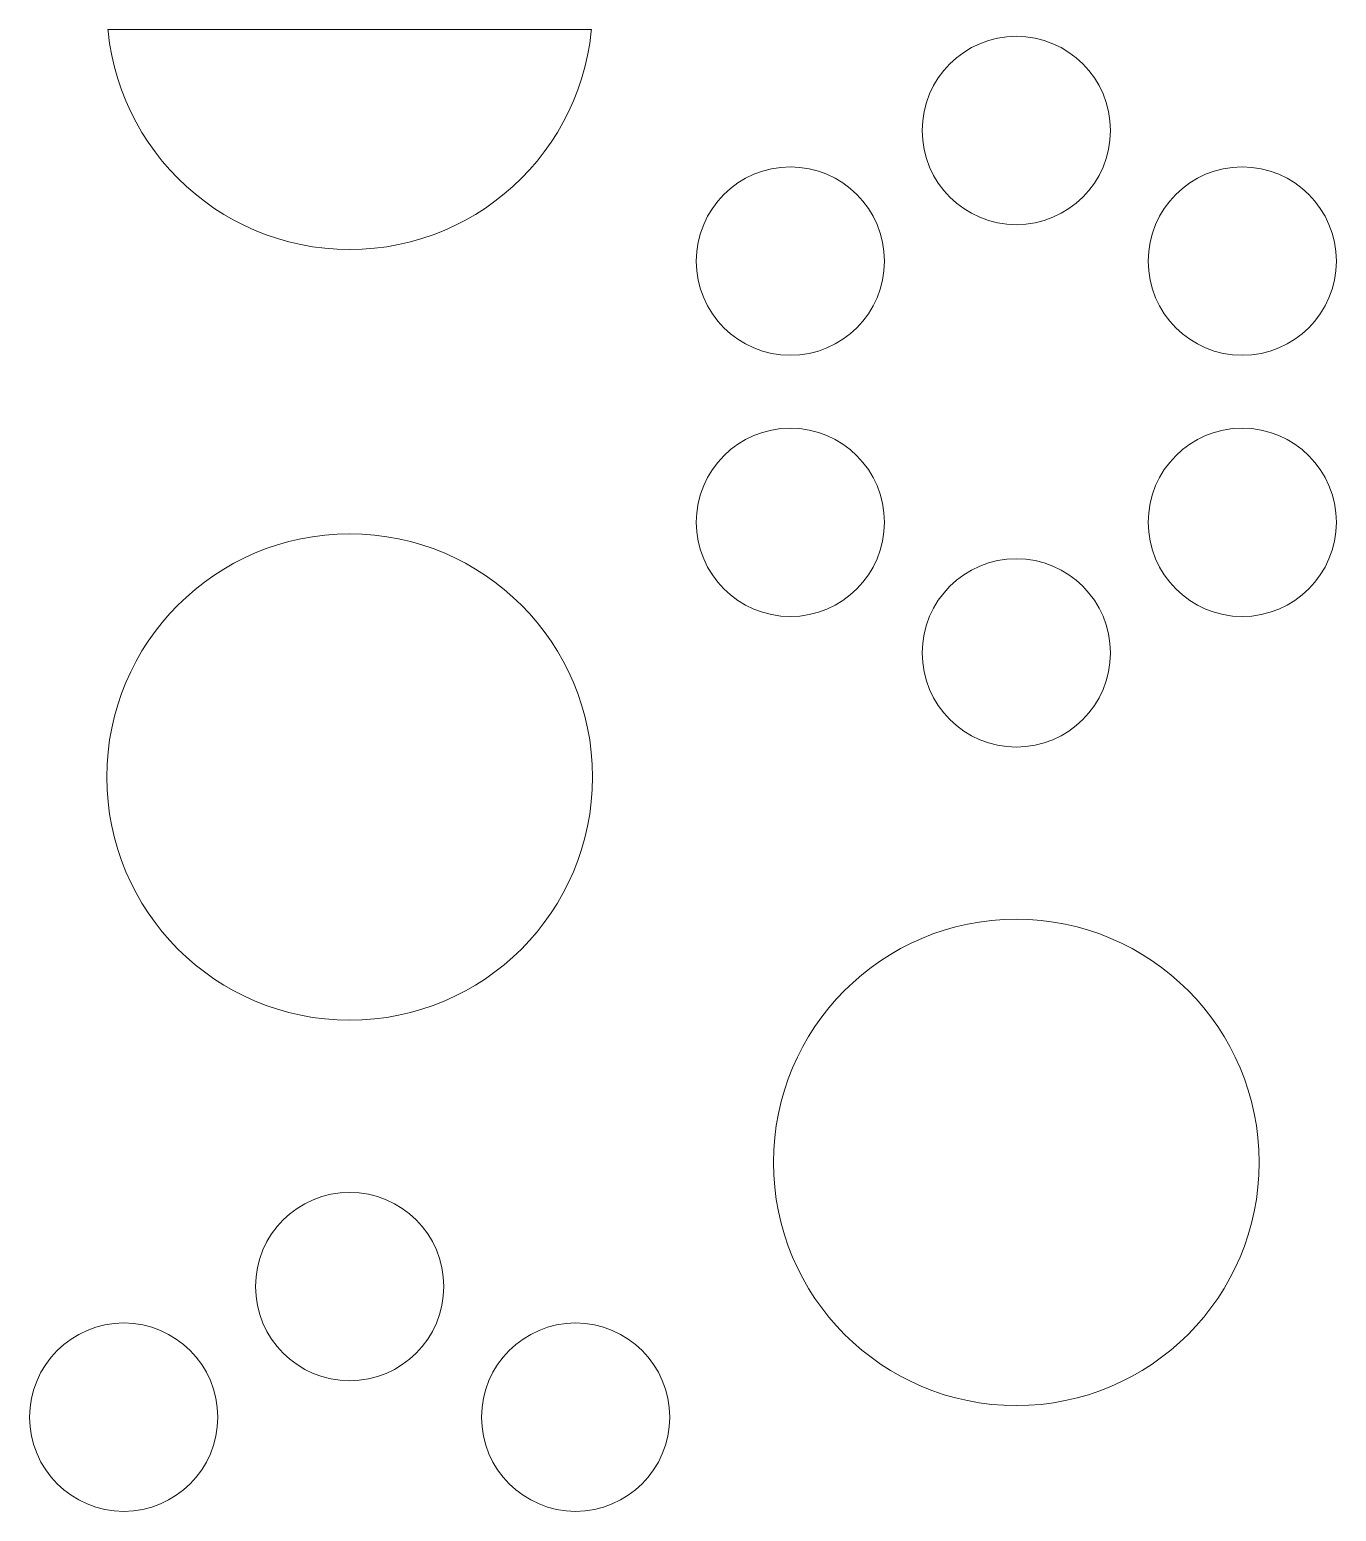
# Model space of a CAD drawing. Header units: millimetres. Extents: x -1200 to 1200, y -590 to 590.
# Drawn here: x 645.5 to 897.8, y 303.7 to 590 of the extents above; entities that cross this region are included whole.
import ezdxf

# ---------------------------------------------------------------- set-up
doc = ezdxf.new("R2010")
doc.units = ezdxf.units.MM
doc.header["$MEASUREMENT"] = 0
doc.layers.add('Layer 1', color=7, linetype='Continuous')

msp = doc.modelspace()

# ---------------------------------------------------------------- linework, layer by layer
at = {"layer": 'Layer 1', "color": 250, "lineweight": 20}
for points, knots in [([(660.5798, 589.9734), (660.5798, 589.9734), (753.9615, 589.9734), (753.9615, 589.9734), (753.9615, 589.9734), (753.9376, 589.6617), (753.9376, 589.6617), (753.9376, 589.6617), (753.6408, 587.3118), (753.6408, 587.3118), (753.6408, 587.3118), (753.2261, 584.9982), (753.2261, 584.9982), (753.2261, 584.9982), (752.7051, 582.7281), (752.7051, 582.7281), (752.7051, 582.7281), (752.0734, 580.5015), (752.0734, 580.5015), (752.0734, 580.5015), (751.3355, 578.3232), (751.3355, 578.3232), (751.3355, 578.3232), (750.4987, 576.1907), (750.4987, 576.1907), (750.4987, 576.1907), (749.5581, 574.1113), (749.5581, 574.1113), (749.5581, 574.1113), (748.5235, 572.0875), (748.5235, 572.0875), (748.5235, 572.0875), (747.3949, 570.1193), (747.3949, 570.1193), (747.3949, 570.1193), (746.1721, 568.2139), (746.1721, 568.2139), (746.1721, 568.2139), (744.8652, 566.3712), (744.8652, 566.3712), (744.8652, 566.3712), (743.4712, 564.5961), (743.4712, 564.5961), (743.4712, 564.5961), (741.9929, 562.8911), (741.9929, 562.8911), (741.9929, 562.8911), (740.4397, 561.2561), (740.4397, 561.2561), (740.4397, 561.2561), (738.8096, 559.6985), (738.8096, 559.6985), (738.8096, 559.6985), (737.1069, 558.2229), (737.1069, 558.2229), (737.1069, 558.2229), (735.332, 556.8271), (735.332, 556.8271), (735.332, 556.8271), (733.4919, 555.5156), (733.4919, 555.5156), (733.4919, 555.5156), (731.5891, 554.2936), (731.5891, 554.2936), (731.5891, 554.2936), (729.6261, 553.1611), (729.6261, 553.1611), (729.6261, 553.1611), (727.6053, 552.1226), (727.6053, 552.1226), (727.6053, 552.1226), (725.5241, 551.1855), (725.5241, 551.1855), (725.5241, 551.1855), (723.3995, 550.3426), (723.3995, 550.3426), (723.3995, 550.3426), (721.2241, 549.606), (721.2241, 549.606), (721.2241, 549.606), (718.9982, 548.9757), (718.9982, 548.9757), (718.9982, 548.9757), (716.7313, 548.4493), (716.7313, 548.4493), (716.7313, 548.4493), (714.4209, 548.0364), (714.4209, 548.0364), (714.4209, 548.0364), (712.0744, 547.737), (712.0744, 547.737), (712.0744, 547.737), (709.6918, 547.5581), (709.6918, 547.5581), (709.6918, 547.5581), (707.2729, 547.4977), (707.2729, 547.4977), (707.2729, 547.4977), (704.8493, 547.5581), (704.8493, 547.5581), (704.8493, 547.5581), (702.4691, 547.737), (702.4691, 547.737), (702.4691, 547.737), (700.1202, 548.0364), (700.1202, 548.0364), (700.1202, 548.0364), (697.8099, 548.4493), (697.8099, 548.4493), (697.8099, 548.4493), (695.5428, 548.9757), (695.5428, 548.9757), (695.5428, 548.9757), (693.3217, 549.606), (693.3217, 549.606), (693.3217, 549.606), (691.1417, 550.3426), (691.1417, 550.3426), (691.1417, 550.3426), (689.0172, 551.1855), (689.0172, 551.1855), (689.0172, 551.1855), (686.9406, 552.1226), (686.9406, 552.1226), (686.9406, 552.1226), (684.9173, 553.1611), (684.9173, 553.1611), (684.9173, 553.1611), (682.9544, 554.2936), (682.9544, 554.2936), (682.9544, 554.2936), (681.0515, 555.5156), (681.0515, 555.5156), (681.0515, 555.5156), (679.2116, 556.8271), (679.2116, 556.8271), (679.2116, 556.8271), (677.439, 558.2229), (677.439, 558.2229), (677.439, 558.2229), (675.7316, 559.6985), (675.7316, 559.6985), (675.7316, 559.6985), (674.1038, 561.2561), (674.1038, 561.2561), (674.1038, 561.2561), (672.5483, 562.8911), (672.5483, 562.8911), (672.5483, 562.8911), (671.0723, 564.5961), (671.0723, 564.5961), (671.0723, 564.5961), (669.6783, 566.3712), (669.6783, 566.3712), (669.6783, 566.3712), (668.3713, 568.2139), (668.3713, 568.2139), (668.3713, 568.2139), (667.1509, 570.1193), (667.1509, 570.1193), (667.1509, 570.1193), (666.0201, 572.0875), (666.0201, 572.0875), (666.0201, 572.0875), (664.9855, 574.1113), (664.9855, 574.1113), (664.9855, 574.1113), (664.0473, 576.1907), (664.0473, 576.1907), (664.0473, 576.1907), (663.2056, 578.3232), (663.2056, 578.3232), (663.2056, 578.3232), (662.4726, 580.5015), (662.4726, 580.5015), (662.4726, 580.5015), (661.8382, 582.7281), (661.8382, 582.7281), (661.8382, 582.7281), (661.315, 584.9982), (661.315, 584.9982), (661.315, 584.9982), (660.9027, 587.3118), (660.9027, 587.3118), (660.9027, 587.3118), (660.6037, 589.6617), (660.6037, 589.6617), (660.6037, 589.6617), (660.5798, 589.9734), (660.5798, 589.9734)], [0, 0, 0, 0, 0.01587302, 0.01587302, 0.01587302, 0.03174603, 0.03174603, 0.03174603, 0.04761905, 0.04761905, 0.04761905, 0.06349206, 0.06349206, 0.06349206, 0.07936508, 0.07936508, 0.07936508, 0.0952381, 0.0952381, 0.0952381, 0.11111111, 0.11111111, 0.11111111, 0.12698413, 0.12698413, 0.12698413, 0.14285714, 0.14285714, 0.14285714, 0.15873016, 0.15873016, 0.15873016, 0.17460317, 0.17460317, 0.17460317, 0.19047619, 0.19047619, 0.19047619, 0.20634921, 0.20634921, 0.20634921, 0.22222222, 0.22222222, 0.22222222, 0.23809524, 0.23809524, 0.23809524, 0.25396825, 0.25396825, 0.25396825, 0.26984127, 0.26984127, 0.26984127, 0.28571429, 0.28571429, 0.28571429, 0.3015873, 0.3015873, 0.3015873, 0.31746032, 0.31746032, 0.31746032, 0.33333333, 0.33333333, 0.33333333, 0.34920635, 0.34920635, 0.34920635, 0.36507937, 0.36507937, 0.36507937, 0.38095238, 0.38095238, 0.38095238, 0.3968254, 0.3968254, 0.3968254, 0.41269841, 0.41269841, 0.41269841, 0.42857143, 0.42857143, 0.42857143, 0.44444444, 0.44444444, 0.44444444, 0.46031746, 0.46031746, 0.46031746, 0.47619048, 0.47619048, 0.47619048, 0.49206349, 0.49206349, 0.49206349, 0.50793651, 0.50793651, 0.50793651, 0.52380952, 0.52380952, 0.52380952, 0.53968254, 0.53968254, 0.53968254, 0.55555556, 0.55555556, 0.55555556, 0.57142857, 0.57142857, 0.57142857, 0.58730159, 0.58730159, 0.58730159, 0.6031746, 0.6031746, 0.6031746, 0.61904762, 0.61904762, 0.61904762, 0.63492063, 0.63492063, 0.63492063, 0.65079365, 0.65079365, 0.65079365, 0.66666667, 0.66666667, 0.66666667, 0.68253968, 0.68253968, 0.68253968, 0.6984127, 0.6984127, 0.6984127, 0.71428571, 0.71428571, 0.71428571, 0.73015873, 0.73015873, 0.73015873, 0.74603175, 0.74603175, 0.74603175, 0.76190476, 0.76190476, 0.76190476, 0.77777778, 0.77777778, 0.77777778, 0.79365079, 0.79365079, 0.79365079, 0.80952381, 0.80952381, 0.80952381, 0.82539683, 0.82539683, 0.82539683, 0.84126984, 0.84126984, 0.84126984, 0.85714286, 0.85714286, 0.85714286, 0.87301587, 0.87301587, 0.87301587, 0.88888889, 0.88888889, 0.88888889, 0.9047619, 0.9047619, 0.9047619, 0.92063492, 0.92063492, 0.92063492, 0.93650794, 0.93650794, 0.93650794, 0.95238095, 0.95238095, 0.95238095, 0.96825397, 0.96825397, 0.96825397, 0.98412698, 0.98412698, 0.98412698, 1, 1, 1, 1]), ([(817.8523, 570.4911), (817.8523, 580.5401), (825.9891, 588.6884), (836.0238, 588.6884), (846.0561, 588.6884), (854.1953, 580.5401), (854.1953, 570.4911), (854.1953, 560.4447), (846.0561, 552.2939), (836.0238, 552.2939), (825.9891, 552.2939), (817.8523, 560.4447), (817.8523, 570.4911)], [0, 0, 0, 0, 0.25, 0.25, 0.25, 0.5, 0.5, 0.5, 0.75, 0.75, 0.75, 1, 1, 1, 1]), ([(774.2144, 545.2591), (774.2144, 555.3104), (782.3512, 563.4609), (792.3834, 563.4609), (802.4181, 563.4609), (810.5549, 555.3104), (810.5549, 545.2591), (810.5549, 535.2125), (802.4181, 527.0668), (792.3834, 527.0668), (782.3512, 527.0668), (774.2144, 535.2125), (774.2144, 545.2591)], [0, 0, 0, 0, 0.25, 0.25, 0.25, 0.5, 0.5, 0.5, 0.75, 0.75, 0.75, 1, 1, 1, 1]), ([(861.4904, 545.2591), (861.4904, 555.3104), (869.6247, 563.4609), (879.6619, 563.4609), (889.694, 563.4609), (897.831, 555.3104), (897.831, 545.2591), (897.831, 535.2125), (889.694, 527.0668), (879.6619, 527.0668), (869.6247, 527.0668), (861.4904, 535.2125), (861.4904, 545.2591)], [0, 0, 0, 0, 0.25, 0.25, 0.25, 0.5, 0.5, 0.5, 0.75, 0.75, 0.75, 1, 1, 1, 1]), ([(774.2144, 494.802), (774.2144, 504.8509), (782.3512, 512.9991), (792.3834, 512.9991), (802.4181, 512.9991), (810.5549, 504.8509), (810.5549, 494.802), (810.5549, 484.7555), (802.4181, 476.6048), (792.3834, 476.6048), (782.3512, 476.6048), (774.2144, 484.7555), (774.2144, 494.802)], [0, 0, 0, 0, 0.25, 0.25, 0.25, 0.5, 0.5, 0.5, 0.75, 0.75, 0.75, 1, 1, 1, 1]), ([(861.4904, 494.802), (861.4904, 504.8509), (869.6247, 512.9991), (879.6619, 512.9991), (889.694, 512.9991), (897.831, 504.8509), (897.831, 494.802), (897.831, 484.7555), (889.694, 476.6048), (879.6619, 476.6048), (869.6247, 476.6048), (861.4904, 484.7555), (861.4904, 494.802)], [0, 0, 0, 0, 0.25, 0.25, 0.25, 0.5, 0.5, 0.5, 0.75, 0.75, 0.75, 1, 1, 1, 1]), ([(660.3624, 445.5935), (660.3624, 445.5935), (660.4202, 448.0158), (660.4202, 448.0158), (660.4202, 448.0158), (660.6037, 450.4018), (660.6037, 450.4018), (660.6037, 450.4018), (660.9027, 452.7516), (660.9027, 452.7516), (660.9027, 452.7516), (661.315, 455.0652), (661.315, 455.0652), (661.315, 455.0652), (661.8382, 457.3351), (661.8382, 457.3351), (661.8382, 457.3351), (662.4726, 459.5595), (662.4726, 459.5595), (662.4726, 459.5595), (663.2056, 461.7427), (663.2056, 461.7427), (663.2056, 461.7427), (664.0473, 463.8729), (664.0473, 463.8729), (664.0473, 463.8729), (664.9855, 465.9497), (664.9855, 465.9497), (664.9855, 465.9497), (666.0201, 467.9783), (666.0201, 467.9783), (666.0201, 467.9783), (667.1509, 469.9441), (667.1509, 469.9441), (667.1509, 469.9441), (668.3713, 471.8495), (668.3713, 471.8495), (668.3713, 471.8495), (669.6783, 473.6923), (669.6783, 473.6923), (669.6783, 473.6923), (671.0723, 475.4698), (671.0723, 475.4698), (671.0723, 475.4698), (672.5483, 477.1746), (672.5483, 477.1746), (672.5483, 477.1746), (674.1038, 478.8097), (674.1038, 478.8097), (674.1038, 478.8097), (675.7316, 480.3625), (675.7316, 480.3625), (675.7316, 480.3625), (677.439, 481.8406), (677.439, 481.8406), (677.439, 481.8406), (679.2116, 483.2388), (679.2116, 483.2388), (679.2116, 483.2388), (681.0515, 484.5477), (681.0515, 484.5477), (681.0515, 484.5477), (682.9544, 485.7722), (682.9544, 485.7722), (682.9544, 485.7722), (684.9173, 486.9023), (684.9173, 486.9023), (684.9173, 486.9023), (686.9406, 487.9384), (686.9406, 487.9384), (686.9406, 487.9384), (689.0172, 488.8803), (689.0172, 488.8803), (689.0172, 488.8803), (691.1417, 489.7184), (691.1417, 489.7184), (691.1417, 489.7184), (693.3217, 490.4573), (693.3217, 490.4573), (693.3217, 490.4573), (695.5428, 491.0901), (695.5428, 491.0901), (695.5428, 491.0901), (697.8099, 491.6117), (697.8099, 491.6117), (697.8099, 491.6117), (700.1202, 492.0271), (700.1202, 492.0271), (700.1202, 492.0271), (702.4691, 492.3241), (702.4691, 492.3241), (702.4691, 492.3241), (704.854, 492.5077), (704.854, 492.5077), (704.854, 492.5077), (707.2729, 492.5681), (707.2729, 492.5681), (707.2729, 492.5681), (709.6918, 492.5077), (709.6918, 492.5077), (709.6918, 492.5077), (712.0744, 492.3241), (712.0744, 492.3241), (712.0744, 492.3241), (714.4209, 492.0271), (714.4209, 492.0271), (714.4209, 492.0271), (716.7313, 491.6117), (716.7313, 491.6117), (716.7313, 491.6117), (718.9982, 491.0901), (718.9982, 491.0901), (718.9982, 491.0901), (721.2241, 490.4573), (721.2241, 490.4573), (721.2241, 490.4573), (723.3995, 489.7184), (723.3995, 489.7184), (723.3995, 489.7184), (725.5241, 488.8803), (725.5241, 488.8803), (725.5241, 488.8803), (727.6053, 487.9384), (727.6053, 487.9384), (727.6053, 487.9384), (729.6261, 486.9023), (729.6261, 486.9023), (729.6261, 486.9023), (731.5891, 485.7722), (731.5891, 485.7722), (731.5891, 485.7722), (733.4919, 484.5477), (733.4919, 484.5477), (733.4919, 484.5477), (735.332, 483.2388), (735.332, 483.2388), (735.332, 483.2388), (737.1069, 481.8406), (737.1069, 481.8406), (737.1069, 481.8406), (738.8096, 480.3625), (738.8096, 480.3625), (738.8096, 480.3625), (740.4397, 478.8097), (740.4397, 478.8097), (740.4397, 478.8097), (741.9929, 477.1746), (741.9929, 477.1746), (741.9929, 477.1746), (743.4712, 475.4698), (743.4712, 475.4698), (743.4712, 475.4698), (744.8652, 473.6923), (744.8652, 473.6923), (744.8652, 473.6923), (746.1721, 471.8495), (746.1721, 471.8495), (746.1721, 471.8495), (747.3949, 469.9416), (747.3949, 469.9416), (747.3949, 469.9416), (748.5235, 467.9783), (748.5235, 467.9783), (748.5235, 467.9783), (749.5581, 465.9546), (749.5581, 465.9546), (749.5581, 465.9546), (750.4987, 463.8729), (750.4987, 463.8729), (750.4987, 463.8729), (751.3355, 461.7427), (751.3355, 461.7427), (751.3355, 461.7427), (752.0734, 459.5595), (752.0734, 459.5595), (752.0734, 459.5595), (752.7051, 457.3351), (752.7051, 457.3351), (752.7051, 457.3351), (753.2261, 455.0652), (753.2261, 455.0652), (753.2261, 455.0652), (753.6408, 452.7516), (753.6408, 452.7516), (753.6408, 452.7516), (753.9376, 450.4018), (753.9376, 450.4018), (753.9376, 450.4018), (754.1208, 448.0158), (754.1208, 448.0158), (754.1208, 448.0158), (754.181, 445.5935), (754.181, 445.5935), (754.181, 445.5935), (754.1208, 443.1664), (754.1208, 443.1664), (754.1208, 443.1664), (753.9376, 440.7828), (753.9376, 440.7828), (753.9376, 440.7828), (753.6408, 438.4305), (753.6408, 438.4305), (753.6408, 438.4305), (753.2261, 436.1168), (753.2261, 436.1168), (753.2261, 436.1168), (752.7051, 433.8491), (752.7051, 433.8491), (752.7051, 433.8491), (752.0734, 431.6224), (752.0734, 431.6224), (752.0734, 431.6224), (751.3355, 429.4443), (751.3355, 429.4443), (751.3355, 429.4443), (750.4987, 427.3117), (750.4987, 427.3117), (750.4987, 427.3117), (749.5581, 425.2324), (749.5581, 425.2324), (749.5581, 425.2324), (748.5235, 423.2062), (748.5235, 423.2062), (748.5235, 423.2062), (747.3949, 421.2404), (747.3949, 421.2404), (747.3949, 421.2404), (746.1721, 419.3324), (746.1721, 419.3324), (746.1721, 419.3324), (744.8652, 417.4898), (744.8652, 417.4898), (744.8652, 417.4898), (743.4712, 415.7171), (743.4712, 415.7171), (743.4712, 415.7171), (741.9929, 414.0122), (741.9929, 414.0122), (741.9929, 414.0122), (740.4397, 412.3748), (740.4397, 412.3748), (740.4397, 412.3748), (738.8096, 410.8197), (738.8096, 410.8197), (738.8096, 410.8197), (737.1069, 409.3439), (737.1069, 409.3439), (737.1069, 409.3439), (735.332, 407.9457), (735.332, 407.9457), (735.332, 407.9457), (733.4919, 406.6368), (733.4919, 406.6368), (733.4919, 406.6368), (731.5891, 405.4148), (731.5891, 405.4148), (731.5891, 405.4148), (729.6261, 404.2844), (729.6261, 404.2844), (729.6261, 404.2844), (727.6053, 403.2435), (727.6053, 403.2435), (727.6053, 403.2435), (725.5241, 402.3066), (725.5241, 402.3066), (725.5241, 402.3066), (723.3995, 401.4638), (723.3995, 401.4638), (723.3995, 401.4638), (721.2241, 400.7246), (721.2241, 400.7246), (721.2241, 400.7246), (718.9982, 400.0943), (718.9982, 400.0943), (718.9982, 400.0943), (716.7313, 399.5704), (716.7313, 399.5704), (716.7313, 399.5704), (714.4209, 399.1573), (714.4209, 399.1573), (714.4209, 399.1573), (712.0744, 398.8581), (712.0744, 398.8581), (712.0744, 398.8581), (709.6918, 398.6766), (709.6918, 398.6766), (709.6918, 398.6766), (707.2729, 398.6163), (707.2729, 398.6163), (707.2729, 398.6163), (704.8493, 398.6766), (704.8493, 398.6766), (704.8493, 398.6766), (702.4691, 398.8581), (702.4691, 398.8581), (702.4691, 398.8581), (700.1202, 399.1573), (700.1202, 399.1573), (700.1202, 399.1573), (697.8099, 399.5704), (697.8099, 399.5704), (697.8099, 399.5704), (695.5428, 400.0943), (695.5428, 400.0943), (695.5428, 400.0943), (693.3217, 400.7246), (693.3217, 400.7246), (693.3217, 400.7246), (691.1417, 401.4638), (691.1417, 401.4638), (691.1417, 401.4638), (689.0172, 402.3066), (689.0172, 402.3066), (689.0172, 402.3066), (686.9406, 403.2435), (686.9406, 403.2435), (686.9406, 403.2435), (684.9173, 404.2844), (684.9173, 404.2844), (684.9173, 404.2844), (682.9544, 405.4148), (682.9544, 405.4148), (682.9544, 405.4148), (681.0515, 406.6368), (681.0515, 406.6368), (681.0515, 406.6368), (679.2116, 407.9457), (679.2116, 407.9457), (679.2116, 407.9457), (677.439, 409.3439), (677.439, 409.3439), (677.439, 409.3439), (675.7316, 410.8197), (675.7316, 410.8197), (675.7316, 410.8197), (674.1038, 412.3748), (674.1038, 412.3748), (674.1038, 412.3748), (672.5483, 414.0122), (672.5483, 414.0122), (672.5483, 414.0122), (671.0723, 415.7171), (671.0723, 415.7171), (671.0723, 415.7171), (669.6783, 417.4898), (669.6783, 417.4898), (669.6783, 417.4898), (668.3713, 419.3324), (668.3713, 419.3324), (668.3713, 419.3324), (667.1509, 421.2404), (667.1509, 421.2404), (667.1509, 421.2404), (666.0201, 423.2062), (666.0201, 423.2062), (666.0201, 423.2062), (664.9855, 425.2324), (664.9855, 425.2324), (664.9855, 425.2324), (664.0473, 427.3117), (664.0473, 427.3117), (664.0473, 427.3117), (663.2056, 429.4443), (663.2056, 429.4443), (663.2056, 429.4443), (662.4726, 431.6224), (662.4726, 431.6224), (662.4726, 431.6224), (661.8382, 433.8491), (661.8382, 433.8491), (661.8382, 433.8491), (661.315, 436.1168), (661.315, 436.1168), (661.315, 436.1168), (660.9027, 438.4305), (660.9027, 438.4305), (660.9027, 438.4305), (660.6037, 440.7828), (660.6037, 440.7828), (660.6037, 440.7828), (660.4202, 443.1664), (660.4202, 443.1664), (660.4202, 443.1664), (660.3624, 445.5935), (660.3624, 445.5935)], [0, 0, 0, 0, 0.0078125, 0.0078125, 0.0078125, 0.015625, 0.015625, 0.015625, 0.0234375, 0.0234375, 0.0234375, 0.03125, 0.03125, 0.03125, 0.0390625, 0.0390625, 0.0390625, 0.046875, 0.046875, 0.046875, 0.0546875, 0.0546875, 0.0546875, 0.0625, 0.0625, 0.0625, 0.0703125, 0.0703125, 0.0703125, 0.078125, 0.078125, 0.078125, 0.0859375, 0.0859375, 0.0859375, 0.09375, 0.09375, 0.09375, 0.1015625, 0.1015625, 0.1015625, 0.109375, 0.109375, 0.109375, 0.1171875, 0.1171875, 0.1171875, 0.125, 0.125, 0.125, 0.1328125, 0.1328125, 0.1328125, 0.140625, 0.140625, 0.140625, 0.1484375, 0.1484375, 0.1484375, 0.15625, 0.15625, 0.15625, 0.1640625, 0.1640625, 0.1640625, 0.171875, 0.171875, 0.171875, 0.1796875, 0.1796875, 0.1796875, 0.1875, 0.1875, 0.1875, 0.1953125, 0.1953125, 0.1953125, 0.203125, 0.203125, 0.203125, 0.2109375, 0.2109375, 0.2109375, 0.21875, 0.21875, 0.21875, 0.2265625, 0.2265625, 0.2265625, 0.234375, 0.234375, 0.234375, 0.2421875, 0.2421875, 0.2421875, 0.25, 0.25, 0.25, 0.2578125, 0.2578125, 0.2578125, 0.265625, 0.265625, 0.265625, 0.2734375, 0.2734375, 0.2734375, 0.28125, 0.28125, 0.28125, 0.2890625, 0.2890625, 0.2890625, 0.296875, 0.296875, 0.296875, 0.3046875, 0.3046875, 0.3046875, 0.3125, 0.3125, 0.3125, 0.3203125, 0.3203125, 0.3203125, 0.328125, 0.328125, 0.328125, 0.3359375, 0.3359375, 0.3359375, 0.34375, 0.34375, 0.34375, 0.3515625, 0.3515625, 0.3515625, 0.359375, 0.359375, 0.359375, 0.3671875, 0.3671875, 0.3671875, 0.375, 0.375, 0.375, 0.3828125, 0.3828125, 0.3828125, 0.390625, 0.390625, 0.390625, 0.3984375, 0.3984375, 0.3984375, 0.40625, 0.40625, 0.40625, 0.4140625, 0.4140625, 0.4140625, 0.421875, 0.421875, 0.421875, 0.4296875, 0.4296875, 0.4296875, 0.4375, 0.4375, 0.4375, 0.4453125, 0.4453125, 0.4453125, 0.453125, 0.453125, 0.453125, 0.4609375, 0.4609375, 0.4609375, 0.46875, 0.46875, 0.46875, 0.4765625, 0.4765625, 0.4765625, 0.484375, 0.484375, 0.484375, 0.4921875, 0.4921875, 0.4921875, 0.5, 0.5, 0.5, 0.5078125, 0.5078125, 0.5078125, 0.515625, 0.515625, 0.515625, 0.5234375, 0.5234375, 0.5234375, 0.53125, 0.53125, 0.53125, 0.5390625, 0.5390625, 0.5390625, 0.546875, 0.546875, 0.546875, 0.5546875, 0.5546875, 0.5546875, 0.5625, 0.5625, 0.5625, 0.5703125, 0.5703125, 0.5703125, 0.578125, 0.578125, 0.578125, 0.5859375, 0.5859375, 0.5859375, 0.59375, 0.59375, 0.59375, 0.6015625, 0.6015625, 0.6015625, 0.609375, 0.609375, 0.609375, 0.6171875, 0.6171875, 0.6171875, 0.625, 0.625, 0.625, 0.6328125, 0.6328125, 0.6328125, 0.640625, 0.640625, 0.640625, 0.6484375, 0.6484375, 0.6484375, 0.65625, 0.65625, 0.65625, 0.6640625, 0.6640625, 0.6640625, 0.671875, 0.671875, 0.671875, 0.6796875, 0.6796875, 0.6796875, 0.6875, 0.6875, 0.6875, 0.6953125, 0.6953125, 0.6953125, 0.703125, 0.703125, 0.703125, 0.7109375, 0.7109375, 0.7109375, 0.71875, 0.71875, 0.71875, 0.7265625, 0.7265625, 0.7265625, 0.734375, 0.734375, 0.734375, 0.7421875, 0.7421875, 0.7421875, 0.75, 0.75, 0.75, 0.7578125, 0.7578125, 0.7578125, 0.765625, 0.765625, 0.765625, 0.7734375, 0.7734375, 0.7734375, 0.78125, 0.78125, 0.78125, 0.7890625, 0.7890625, 0.7890625, 0.796875, 0.796875, 0.796875, 0.8046875, 0.8046875, 0.8046875, 0.8125, 0.8125, 0.8125, 0.8203125, 0.8203125, 0.8203125, 0.828125, 0.828125, 0.828125, 0.8359375, 0.8359375, 0.8359375, 0.84375, 0.84375, 0.84375, 0.8515625, 0.8515625, 0.8515625, 0.859375, 0.859375, 0.859375, 0.8671875, 0.8671875, 0.8671875, 0.875, 0.875, 0.875, 0.8828125, 0.8828125, 0.8828125, 0.890625, 0.890625, 0.890625, 0.8984375, 0.8984375, 0.8984375, 0.90625, 0.90625, 0.90625, 0.9140625, 0.9140625, 0.9140625, 0.921875, 0.921875, 0.921875, 0.9296875, 0.9296875, 0.9296875, 0.9375, 0.9375, 0.9375, 0.9453125, 0.9453125, 0.9453125, 0.953125, 0.953125, 0.953125, 0.9609375, 0.9609375, 0.9609375, 0.96875, 0.96875, 0.96875, 0.9765625, 0.9765625, 0.9765625, 0.984375, 0.984375, 0.984375, 0.9921875, 0.9921875, 0.9921875, 1, 1, 1, 1]), ([(817.8523, 469.5723), (817.8523, 479.6187), (825.9891, 487.7694), (836.0238, 487.7694), (846.0561, 487.7694), (854.1953, 479.6187), (854.1953, 469.5723), (854.1953, 459.5233), (846.0561, 451.3751), (836.0238, 451.3751), (825.9891, 451.3751), (817.8523, 459.5233), (817.8523, 469.5723)], [0, 0, 0, 0, 0.25, 0.25, 0.25, 0.5, 0.5, 0.5, 0.75, 0.75, 0.75, 1, 1, 1, 1]), ([(789.1108, 371.1503), (789.1108, 371.1503), (789.176, 373.5726), (789.176, 373.5726), (789.176, 373.5726), (789.3544, 375.9611), (789.3544, 375.9611), (789.3544, 375.9611), (789.6535, 378.3133), (789.6535, 378.3133), (789.6535, 378.3133), (790.0658, 380.6269), (790.0658, 380.6269), (790.0658, 380.6269), (790.5915, 382.8971), (790.5915, 382.8971), (790.5915, 382.8971), (791.2211, 385.1213), (791.2211, 385.1213), (791.2211, 385.1213), (791.9565, 387.3045), (791.9565, 387.3045), (791.9565, 387.3045), (792.7982, 389.4321), (792.7982, 389.4321), (792.7982, 389.4321), (793.7363, 391.5113), (793.7363, 391.5113), (793.7363, 391.5113), (794.7732, 393.5377), (794.7732, 393.5377), (794.7732, 393.5377), (795.902, 395.5035), (795.902, 395.5035), (795.902, 395.5035), (797.1197, 397.4113), (797.1197, 397.4113), (797.1197, 397.4113), (798.4317, 399.2541), (798.4317, 399.2541), (798.4317, 399.2541), (799.8231, 401.0266), (799.8231, 401.0266), (799.8231, 401.0266), (801.2991, 402.7364), (801.2991, 402.7364), (801.2991, 402.7364), (802.8546, 404.369), (802.8546, 404.369), (802.8546, 404.369), (804.4848, 405.9242), (804.4848, 405.9242), (804.4848, 405.9242), (806.1897, 407.4024), (806.1897, 407.4024), (806.1897, 407.4024), (807.9624, 408.7981), (807.9624, 408.7981), (807.9624, 408.7981), (809.8001, 410.1072), (809.8001, 410.1072), (809.8001, 410.1072), (811.7077, 411.3291), (811.7077, 411.3291), (811.7077, 411.3291), (813.6707, 412.4641), (813.6707, 412.4641), (813.6707, 412.4641), (815.6915, 413.4978), (815.6915, 413.4978), (815.6915, 413.4978), (817.768, 414.4372), (817.768, 414.4372), (817.768, 414.4372), (819.895, 415.2776), (819.895, 415.2776), (819.895, 415.2776), (822.0728, 416.0192), (822.0728, 416.0192), (822.0728, 416.0192), (824.2961, 416.6494), (824.2961, 416.6494), (824.2961, 416.6494), (826.563, 417.1735), (826.563, 417.1735), (826.563, 417.1735), (828.871, 417.5864), (828.871, 417.5864), (828.871, 417.5864), (831.2177, 417.886), (831.2177, 417.886), (831.2177, 417.886), (833.6026, 418.067), (833.6026, 418.067), (833.6026, 418.067), (836.0238, 418.1274), (836.0238, 418.1274), (836.0238, 418.1274), (838.4427, 418.067), (838.4427, 418.067), (838.4427, 418.067), (840.8278, 417.886), (840.8278, 417.886), (840.8278, 417.886), (843.1742, 417.5864), (843.1742, 417.5864), (843.1742, 417.5864), (845.482, 417.1735), (845.482, 417.1735), (845.482, 417.1735), (847.7514, 416.6494), (847.7514, 416.6494), (847.7514, 416.6494), (849.9726, 416.0192), (849.9726, 416.0192), (849.9726, 416.0192), (852.1502, 415.2776), (852.1502, 415.2776), (852.1502, 415.2776), (854.2771, 414.4372), (854.2771, 414.4372), (854.2771, 414.4372), (856.3537, 413.4978), (856.3537, 413.4978), (856.3537, 413.4978), (858.3747, 412.4641), (858.3747, 412.4641), (858.3747, 412.4641), (860.3425, 411.3291), (860.3425, 411.3291), (860.3425, 411.3291), (862.2452, 410.1072), (862.2452, 410.1072), (862.2452, 410.1072), (864.0827, 408.7981), (864.0827, 408.7981), (864.0827, 408.7981), (865.8577, 407.4024), (865.8577, 407.4024), (865.8577, 407.4024), (867.5604, 405.9242), (867.5604, 405.9242), (867.5604, 405.9242), (869.1906, 404.369), (869.1906, 404.369), (869.1906, 404.369), (870.7485, 402.7364), (870.7485, 402.7364), (870.7485, 402.7364), (872.2221, 401.0266), (872.2221, 401.0266), (872.2221, 401.0266), (873.616, 399.2541), (873.616, 399.2541), (873.616, 399.2541), (874.9255, 397.4113), (874.9255, 397.4113), (874.9255, 397.4113), (876.1433, 395.5035), (876.1433, 395.5035), (876.1433, 395.5035), (877.2743, 393.5377), (877.2743, 393.5377), (877.2743, 393.5377), (878.3089, 391.5113), (878.3089, 391.5113), (878.3089, 391.5113), (879.2495, 389.4321), (879.2495, 389.4321), (879.2495, 389.4321), (880.0887, 387.3045), (880.0887, 387.3045), (880.0887, 387.3045), (880.8244, 385.1213), (880.8244, 385.1213), (880.8244, 385.1213), (881.456, 382.8971), (881.456, 382.8971), (881.456, 382.8971), (881.9794, 380.6269), (881.9794, 380.6269), (881.9794, 380.6269), (882.3919, 378.3133), (882.3919, 378.3133), (882.3919, 378.3133), (882.6883, 375.9611), (882.6883, 375.9611), (882.6883, 375.9611), (882.8717, 373.5726), (882.8717, 373.5726), (882.8717, 373.5726), (882.9319, 371.1503), (882.9319, 371.1503), (882.9319, 371.1503), (882.8717, 368.7282), (882.8717, 368.7282), (882.8717, 368.7282), (882.6883, 366.3419), (882.6883, 366.3419), (882.6883, 366.3419), (882.3919, 363.9923), (882.3919, 363.9923), (882.3919, 363.9923), (881.9794, 361.6786), (881.9794, 361.6786), (881.9794, 361.6786), (881.456, 359.4086), (881.456, 359.4086), (881.456, 359.4086), (880.8244, 357.1842), (880.8244, 357.1842), (880.8244, 357.1842), (880.0887, 355.0011), (880.0887, 355.0011), (880.0887, 355.0011), (879.2495, 352.8734), (879.2495, 352.8734), (879.2495, 352.8734), (878.3089, 350.7893), (878.3089, 350.7893), (878.3089, 350.7893), (877.2743, 348.7654), (877.2743, 348.7654), (877.2743, 348.7654), (876.1433, 346.7997), (876.1433, 346.7997), (876.1433, 346.7997), (874.9255, 344.8943), (874.9255, 344.8943), (874.9255, 344.8943), (873.616, 343.0515), (873.616, 343.0515), (873.616, 343.0515), (872.2221, 341.2741), (872.2221, 341.2741), (872.2221, 341.2741), (870.7485, 339.569), (870.7485, 339.569), (870.7485, 339.569), (869.1906, 337.9364), (869.1906, 337.9364), (869.1906, 337.9364), (867.5604, 336.3813), (867.5604, 336.3813), (867.5604, 336.3813), (865.8577, 334.9034), (865.8577, 334.9034), (865.8577, 334.9034), (864.0827, 333.505), (864.0827, 333.505), (864.0827, 333.505), (862.2452, 332.1961), (862.2452, 332.1961), (862.2452, 332.1961), (860.3425, 330.9717), (860.3425, 330.9717), (860.3425, 330.9717), (858.3747, 329.8414), (858.3747, 329.8414), (858.3747, 329.8414), (856.3537, 328.8054), (856.3537, 328.8054), (856.3537, 328.8054), (854.2771, 327.8635), (854.2771, 327.8635), (854.2771, 327.8635), (852.1502, 327.0255), (852.1502, 327.0255), (852.1502, 327.0255), (849.9726, 326.2866), (849.9726, 326.2866), (849.9726, 326.2866), (847.7514, 325.6538), (847.7514, 325.6538), (847.7514, 325.6538), (845.482, 325.1322), (845.482, 325.1322), (845.482, 325.1322), (843.1742, 324.7191), (843.1742, 324.7191), (843.1742, 324.7191), (840.8278, 324.4198), (840.8278, 324.4198), (840.8278, 324.4198), (838.4427, 324.2361), (838.4427, 324.2361), (838.4427, 324.2361), (836.0238, 324.1757), (836.0238, 324.1757), (836.0238, 324.1757), (833.6026, 324.2361), (833.6026, 324.2361), (833.6026, 324.2361), (831.2177, 324.4198), (831.2177, 324.4198), (831.2177, 324.4198), (828.871, 324.7191), (828.871, 324.7191), (828.871, 324.7191), (826.563, 325.1322), (826.563, 325.1322), (826.563, 325.1322), (824.2937, 325.6538), (824.2937, 325.6538), (824.2937, 325.6538), (822.0728, 326.2866), (822.0728, 326.2866), (822.0728, 326.2866), (819.895, 327.0255), (819.895, 327.0255), (819.895, 327.0255), (817.768, 327.8635), (817.768, 327.8635), (817.768, 327.8635), (815.6915, 328.8054), (815.6915, 328.8054), (815.6915, 328.8054), (813.6707, 329.8414), (813.6707, 329.8414), (813.6707, 329.8414), (811.7077, 330.9717), (811.7077, 330.9717), (811.7077, 330.9717), (809.8001, 332.1961), (809.8001, 332.1961), (809.8001, 332.1961), (807.9624, 333.505), (807.9624, 333.505), (807.9624, 333.505), (806.1897, 334.9034), (806.1897, 334.9034), (806.1897, 334.9034), (804.4848, 336.3813), (804.4848, 336.3813), (804.4848, 336.3813), (802.8546, 337.9364), (802.8546, 337.9364), (802.8546, 337.9364), (801.2991, 339.569), (801.2991, 339.569), (801.2991, 339.569), (799.8231, 341.2741), (799.8231, 341.2741), (799.8231, 341.2741), (798.4317, 343.0515), (798.4317, 343.0515), (798.4317, 343.0515), (797.1197, 344.8943), (797.1197, 344.8943), (797.1197, 344.8943), (795.902, 346.7997), (795.902, 346.7997), (795.902, 346.7997), (794.7732, 348.7654), (794.7732, 348.7654), (794.7732, 348.7654), (793.7363, 350.7893), (793.7363, 350.7893), (793.7363, 350.7893), (792.7982, 352.8734), (792.7982, 352.8734), (792.7982, 352.8734), (791.9565, 355.0011), (791.9565, 355.0011), (791.9565, 355.0011), (791.2211, 357.1794), (791.2211, 357.1794), (791.2211, 357.1794), (790.5915, 359.4086), (790.5915, 359.4086), (790.5915, 359.4086), (790.0658, 361.6786), (790.0658, 361.6786), (790.0658, 361.6786), (789.6535, 363.9923), (789.6535, 363.9923), (789.6535, 363.9923), (789.3544, 366.3419), (789.3544, 366.3419), (789.3544, 366.3419), (789.176, 368.7282), (789.176, 368.7282), (789.176, 368.7282), (789.1108, 371.1503), (789.1108, 371.1503)], [0, 0, 0, 0, 0.0078125, 0.0078125, 0.0078125, 0.015625, 0.015625, 0.015625, 0.0234375, 0.0234375, 0.0234375, 0.03125, 0.03125, 0.03125, 0.0390625, 0.0390625, 0.0390625, 0.046875, 0.046875, 0.046875, 0.0546875, 0.0546875, 0.0546875, 0.0625, 0.0625, 0.0625, 0.0703125, 0.0703125, 0.0703125, 0.078125, 0.078125, 0.078125, 0.0859375, 0.0859375, 0.0859375, 0.09375, 0.09375, 0.09375, 0.1015625, 0.1015625, 0.1015625, 0.109375, 0.109375, 0.109375, 0.1171875, 0.1171875, 0.1171875, 0.125, 0.125, 0.125, 0.1328125, 0.1328125, 0.1328125, 0.140625, 0.140625, 0.140625, 0.1484375, 0.1484375, 0.1484375, 0.15625, 0.15625, 0.15625, 0.1640625, 0.1640625, 0.1640625, 0.171875, 0.171875, 0.171875, 0.1796875, 0.1796875, 0.1796875, 0.1875, 0.1875, 0.1875, 0.1953125, 0.1953125, 0.1953125, 0.203125, 0.203125, 0.203125, 0.2109375, 0.2109375, 0.2109375, 0.21875, 0.21875, 0.21875, 0.2265625, 0.2265625, 0.2265625, 0.234375, 0.234375, 0.234375, 0.2421875, 0.2421875, 0.2421875, 0.25, 0.25, 0.25, 0.2578125, 0.2578125, 0.2578125, 0.265625, 0.265625, 0.265625, 0.2734375, 0.2734375, 0.2734375, 0.28125, 0.28125, 0.28125, 0.2890625, 0.2890625, 0.2890625, 0.296875, 0.296875, 0.296875, 0.3046875, 0.3046875, 0.3046875, 0.3125, 0.3125, 0.3125, 0.3203125, 0.3203125, 0.3203125, 0.328125, 0.328125, 0.328125, 0.3359375, 0.3359375, 0.3359375, 0.34375, 0.34375, 0.34375, 0.3515625, 0.3515625, 0.3515625, 0.359375, 0.359375, 0.359375, 0.3671875, 0.3671875, 0.3671875, 0.375, 0.375, 0.375, 0.3828125, 0.3828125, 0.3828125, 0.390625, 0.390625, 0.390625, 0.3984375, 0.3984375, 0.3984375, 0.40625, 0.40625, 0.40625, 0.4140625, 0.4140625, 0.4140625, 0.421875, 0.421875, 0.421875, 0.4296875, 0.4296875, 0.4296875, 0.4375, 0.4375, 0.4375, 0.4453125, 0.4453125, 0.4453125, 0.453125, 0.453125, 0.453125, 0.4609375, 0.4609375, 0.4609375, 0.46875, 0.46875, 0.46875, 0.4765625, 0.4765625, 0.4765625, 0.484375, 0.484375, 0.484375, 0.4921875, 0.4921875, 0.4921875, 0.5, 0.5, 0.5, 0.5078125, 0.5078125, 0.5078125, 0.515625, 0.515625, 0.515625, 0.5234375, 0.5234375, 0.5234375, 0.53125, 0.53125, 0.53125, 0.5390625, 0.5390625, 0.5390625, 0.546875, 0.546875, 0.546875, 0.5546875, 0.5546875, 0.5546875, 0.5625, 0.5625, 0.5625, 0.5703125, 0.5703125, 0.5703125, 0.578125, 0.578125, 0.578125, 0.5859375, 0.5859375, 0.5859375, 0.59375, 0.59375, 0.59375, 0.6015625, 0.6015625, 0.6015625, 0.609375, 0.609375, 0.609375, 0.6171875, 0.6171875, 0.6171875, 0.625, 0.625, 0.625, 0.6328125, 0.6328125, 0.6328125, 0.640625, 0.640625, 0.640625, 0.6484375, 0.6484375, 0.6484375, 0.65625, 0.65625, 0.65625, 0.6640625, 0.6640625, 0.6640625, 0.671875, 0.671875, 0.671875, 0.6796875, 0.6796875, 0.6796875, 0.6875, 0.6875, 0.6875, 0.6953125, 0.6953125, 0.6953125, 0.703125, 0.703125, 0.703125, 0.7109375, 0.7109375, 0.7109375, 0.71875, 0.71875, 0.71875, 0.7265625, 0.7265625, 0.7265625, 0.734375, 0.734375, 0.734375, 0.7421875, 0.7421875, 0.7421875, 0.75, 0.75, 0.75, 0.7578125, 0.7578125, 0.7578125, 0.765625, 0.765625, 0.765625, 0.7734375, 0.7734375, 0.7734375, 0.78125, 0.78125, 0.78125, 0.7890625, 0.7890625, 0.7890625, 0.796875, 0.796875, 0.796875, 0.8046875, 0.8046875, 0.8046875, 0.8125, 0.8125, 0.8125, 0.8203125, 0.8203125, 0.8203125, 0.828125, 0.828125, 0.828125, 0.8359375, 0.8359375, 0.8359375, 0.84375, 0.84375, 0.84375, 0.8515625, 0.8515625, 0.8515625, 0.859375, 0.859375, 0.859375, 0.8671875, 0.8671875, 0.8671875, 0.875, 0.875, 0.875, 0.8828125, 0.8828125, 0.8828125, 0.890625, 0.890625, 0.890625, 0.8984375, 0.8984375, 0.8984375, 0.90625, 0.90625, 0.90625, 0.9140625, 0.9140625, 0.9140625, 0.921875, 0.921875, 0.921875, 0.9296875, 0.9296875, 0.9296875, 0.9375, 0.9375, 0.9375, 0.9453125, 0.9453125, 0.9453125, 0.953125, 0.953125, 0.953125, 0.9609375, 0.9609375, 0.9609375, 0.96875, 0.96875, 0.96875, 0.9765625, 0.9765625, 0.9765625, 0.984375, 0.984375, 0.984375, 0.9921875, 0.9921875, 0.9921875, 1, 1, 1, 1]), ([(689.1015, 347.1715), (689.1015, 357.2205), (697.2359, 365.3687), (707.2729, 365.3687), (717.3051, 365.3687), (725.4444, 357.2205), (725.4444, 347.1715), (725.4444, 337.1252), (717.3051, 328.9745), (707.2729, 328.9745), (697.2359, 328.9745), (689.1015, 337.1252), (689.1015, 347.1715)], [0, 0, 0, 0, 0.25, 0.25, 0.25, 0.5, 0.5, 0.5, 0.75, 0.75, 0.75, 1, 1, 1, 1]), ([(645.4636, 321.9419), (645.4636, 331.9884), (653.6003, 340.1391), (663.6348, 340.1391), (673.6673, 340.1391), (681.804, 331.9884), (681.804, 321.9419), (681.804, 311.8953), (673.6673, 303.7446), (663.6348, 303.7446), (653.6003, 303.7446), (645.4636, 311.8953), (645.4636, 321.9419)], [0, 0, 0, 0, 0.25, 0.25, 0.25, 0.5, 0.5, 0.5, 0.75, 0.75, 0.75, 1, 1, 1, 1]), ([(732.7394, 321.9419), (732.7394, 331.9884), (740.8739, 340.1391), (750.9109, 340.1391), (760.9433, 340.1391), (769.08, 331.9884), (769.08, 321.9419), (769.08, 311.8953), (760.9433, 303.7446), (750.9109, 303.7446), (740.8739, 303.7446), (732.7394, 311.8953), (732.7394, 321.9419)], [0, 0, 0, 0, 0.25, 0.25, 0.25, 0.5, 0.5, 0.5, 0.75, 0.75, 0.75, 1, 1, 1, 1])]:
    msp.add_open_spline(points, degree=3, knots=knots, dxfattribs=at)

doc.saveas('drawing.dxf')
